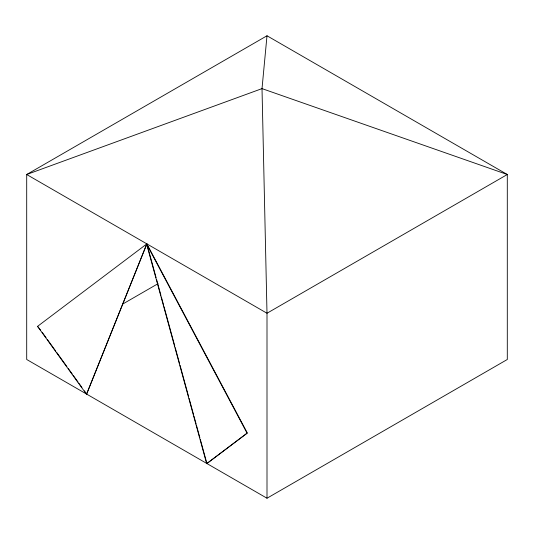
<?xml version="1.0" encoding="UTF-8"?>
<svg xmlns="http://www.w3.org/2000/svg" width="534" height="534" viewBox="0 0 534 534"><rect width="100%" height="100%" fill="white"/><g stroke="black" fill="none" stroke-linecap="round" stroke-linejoin="round"><path stroke-width="0.8" d="M267 35.771L262.014 88.617L267 313.244L267 498.229L507.3 359.489L507.3 174.511L267 35.771L26.7 174.511L26.7 359.489L267 498.229M156.095 277.673L146.85 243.878L37.554 326.367L86.528 394.319L146.85 243.878L247.335 433.027L206.671 463.686L146.596 244.018L247.082 433.174L206.671 463.686M86.528 394.319L146.85 243.878M37.554 326.367L40.718 330.259M122.673 304.08L158.037 283.667M42.166 332.275L46.051 337.662M47.499 339.677L55.743 351.118M56.717 352.46L66.897 366.591M68.352 368.607L72.23 373.994M73.198 375.335L78.051 382.064M79.019 383.412L81.929 387.45M84.352 390.815L86.775 394.179M156.535 279.282L160.934 295.375M161.375 296.984L163.571 305.027M164.011 306.636L174.798 346.065M175.239 347.674L179.638 363.767M180.078 365.376L188.662 396.755M189.103 398.371L193.502 414.457M193.942 416.073L196.145 424.116M196.585 425.725L199.883 437.793M200.323 439.402L206.925 463.545M507.3 174.511L267 313.244L26.7 174.511L262.014 88.617L507.3 174.511"/></g></svg>
